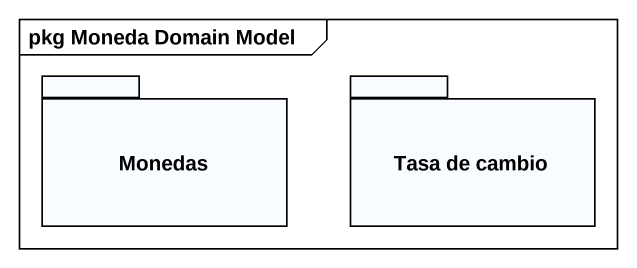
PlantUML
@startuml
mainframe pkg Moneda Domain Model
package Monedas {
}
package "Tasa de cambio" as Tasa_de_cambio {
}
@enduml
